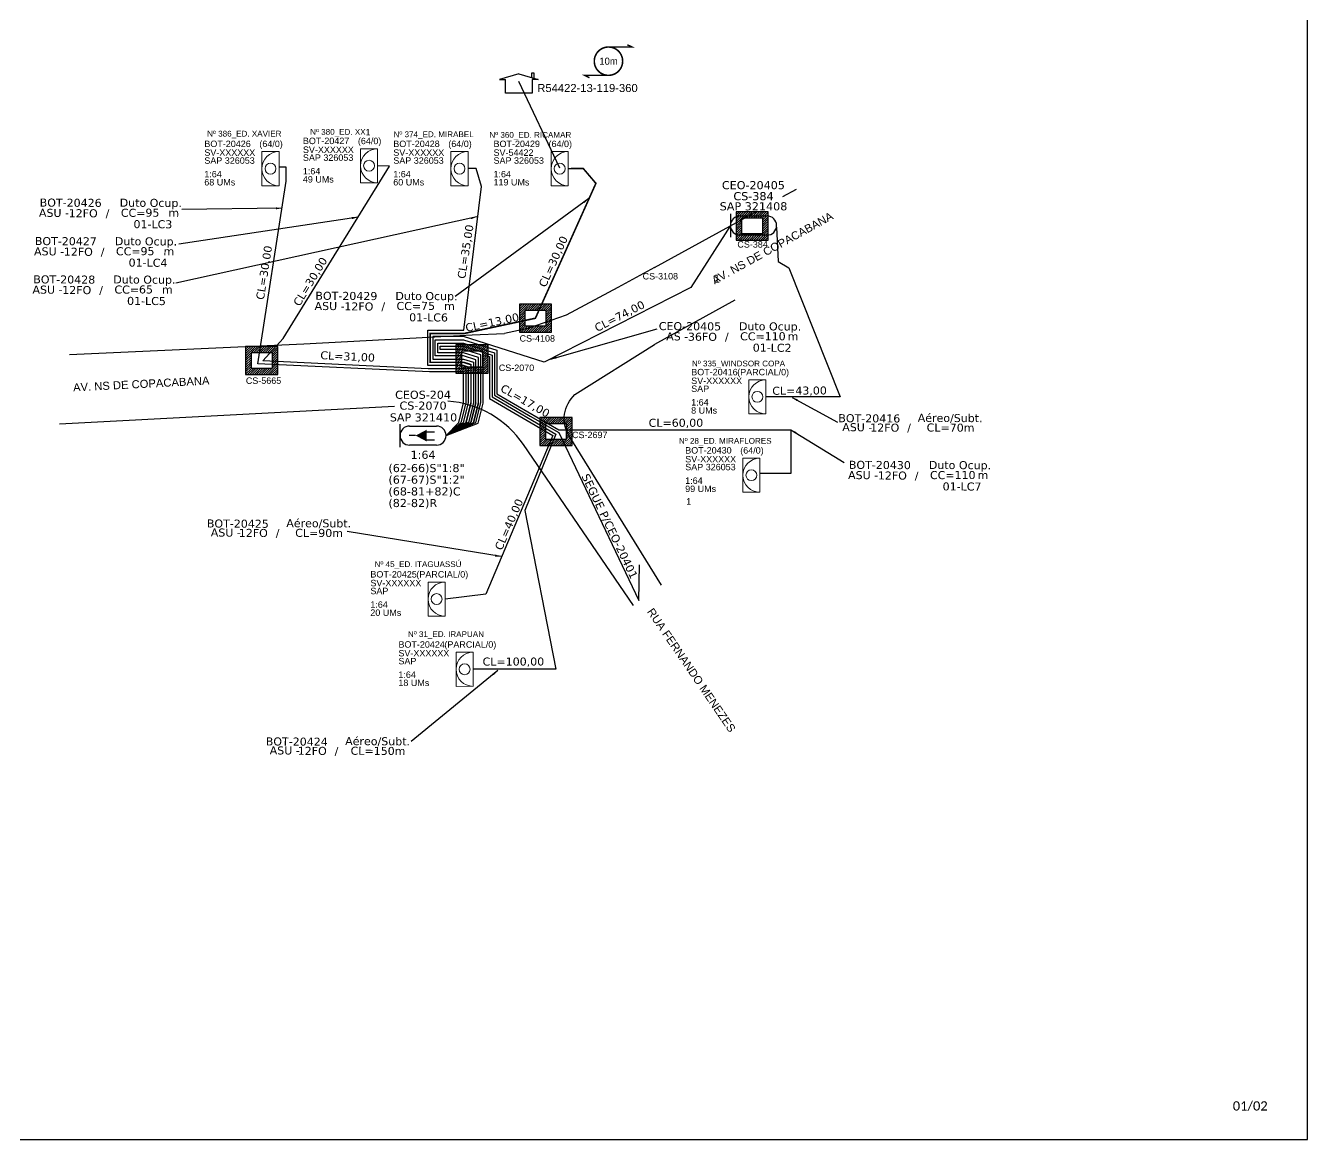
# Model space of a CAD drawing. Header units: metres. Extents: x -1286 to 468, y -500 to 94.
# Drawn here: x -860.1 to -445.1, y -499.8 to -139 of the extents above; entities that cross this region are included whole.
import ezdxf
from ezdxf.enums import TextEntityAlignment as Align

# ---------------------------------------------------------------- set-up
doc = ezdxf.new("R2010")
doc.units = ezdxf.units.M
for name, color, linetype in [('10.1-Caixas Subterrâneas', 5, 'Continuous'), ('20.4-CEOS', 1, 'Continuous'), ('20.5-CEO', 1, 'Continuous'), ('CAP a instalar', 1, 'Continuous'), ('celulas gpon', 7, 'Continuous'), ('Folga', 1, 'Continuous'), ('label_cabos', 7, 'Continuous'), ('Legenda', 1, 'Continuous'), ('QUADRA', 7, 'Continuous'), ('Segmento de Logradouro Texto', 238, 'Continuous'), ('surveys', 7, 'Continuous'), ('surveys legendas', 7, 'Continuous')]:
    doc.layers.add(name, color=color, linetype=linetype)
doc.layers.add("20.0-LEGENDA DOS CDO'S", color=1, linetype='Continuous', lineweight=0)
doc.layers.add('20.1-CDO_INTERIOR', color=1, linetype='Continuous', lineweight=0)
doc.layers.add('DROP DE CLIENTE', color=140, linetype='Continuous', plot=False)
doc.layers.add('EXTRA', color=50, linetype='Continuous', plot=False)
doc.styles.add('ARIAL', font='arial.ttf')
doc.styles.add('DIGICADE', font='arial.ttf')
doc.styles.add('siredit', font='verdana.ttf')
doc.styles.add('WMF-Calibri0', font='calibri.ttf')
doc.linetypes.add('FENCELINE1', pattern='A,0.25,-0.1,[133,ltypeshp.shx,S=0.1,R=0,X=-0.1,Y=0],-0.1,1', length=1.45)
doc.dimstyles.new('CC', dxfattribs={"dimtxt": 0.8, "dimasz": 2, "dimexe": 0.18, "dimexo": 0.0625, "dimgap": 0.09, "dimtad": 0, "dimdec": 0, "dimrnd": 1, "dimzin": 0, "dimdsep": 46, "dimtxsty": 'siredit', "dimblk": 'NONE', "dimcen": 0, "dimse1": 1, "dimse2": 1, "dimsd1": 1, "dimsd2": 1, "dimclrt": 7, "dimadec": 0, "dimazin": 0, "dimtfac": 1, "dimtdec": 0, "dimtofl": 0, "dimtmove": 0, "dimatfit": 3, "dimfxl": 1, "dimtolj": 1, "dimtzin": 0, "dimarcsym": 0})

# ---------------------------------------------------------------- blocks, each defined once
blk = doc.blocks.new('SURVEY_SURVEY')
for p, q in [((0, 0.00001268), (-0.00001257, 0.000009)), ((-0.00001257, 0.000009), (-0.00000863, 0.000009)), ((-0.00000862, 0), (-0.00000862, 0.00000897)), ((0, 0.00001268), (0.00001257, 0.000009)), ((0.00000843, 0.00001322), (0.00000976, 0.00001322)), ((0.00000843, 0.00001027), (0.00000843, 0.00001322)), ((0.00000862, 0.00000901), (0.00000862, 0)), ((0.00001257, 0.000009), (0.00000862, 0.000009)), ((0.00000976, 0.00001322), (0.00000975, 0.00000989)), ((0.00000862, 0), (-0.00000862, 0))]:
    blk.add_line(p, q)
blk = doc.blocks.new('A$C07E14978')
at = {"layer": 'Folga', "color": 0, "const_width": 0.146}
blk.add_lwpolyline([(2.23, 2.92, 1.000012), (2.23, 0.28, 0.999978)], format="xyb", close=True, dxfattribs=at)
at = {"layer": 'Folga', "color": 0, "const_width": 0.137}
for points in [[(2.23, 2.92), (4.42, 2.92), (3.98, 3.13)], [(2.23, 0.28), (0.03, 0.28), (0.47, 0.06)]]:
    blk.add_lwpolyline(points, dxfattribs=at)
at = {"layer": 'Folga', "color": 0}
blk.add_text('10m', height=0.659, dxfattribs=at).set_placement((1.38, 1.27))
blk = doc.blocks.new('*X71')
at = {"color": 0, "linetype": 'Continuous'}
for p, q in [((-1.25, 0.34099), (-0.49099, 1.1)), ((-1.25, 0.517767), (-0.667767, 1.1)), ((-1.25, 0.694544), (-0.844544, 1.1)), ((-1.25, 0.87132), (-1.02132, 1.1)), ((-1.25, 1.048097), (-1.198097, 1.1)), ((-0.789214, 0.625), (-0.314214, 1.1)), ((-0.612437, 0.625), (-0.137437, 1.1)), ((-0.43566, 0.625), (0.03934, 1.1)), ((-0.258883, 0.625), (0.216117, 1.1)), ((-0.082107, 0.625), (0.392893, 1.1)), ((0.09467, 0.625), (0.56967, 1.1)), ((0.271447, 0.625), (0.746447, 1.1)), ((0.448223, 0.625), (0.923223, 1.1)), ((0.625, 0.625), (1.1, 1.1)), ((0.801777, 0.625), (1.25, 1.073223)), ((-1.25, 0.164214), (-0.8035, 0.610714)), ((-1.25, -0.012563), (-0.8035, 0.433937)), ((-1.25, -0.18934), (-0.8035, 0.25716)), ((-1.25, -0.366117), (-0.8035, 0.080383)), ((0.8035, 0.449947), (1.25, 0.896447)), ((0.8035, 0.27317), (1.25, 0.71967)), ((0.8035, 0.096393), (1.25, 0.542893)), ((0.8035, -0.080383), (1.25, 0.366117)), ((0.8035, -0.25716), (1.25, 0.18934)), ((0.8035, -0.433937), (1.25, 0.012563)), ((-1.25, -0.542893), (-0.8035, -0.096393)), ((-1.25, -0.71967), (-0.8035, -0.27317)), ((-1.25, -0.896447), (-0.8035, -0.449947)), ((-1.25, -1.073223), (-0.801777, -0.625)), ((-1.1, -1.1), (-0.625, -0.625)), ((-0.923223, -1.1), (-0.448223, -0.625)), ((-0.746447, -1.1), (-0.271447, -0.625)), ((-0.56967, -1.1), (-0.09467, -0.625)), ((-0.392893, -1.1), (0.082107, -0.625)), ((-0.216117, -1.1), (0.258883, -0.625)), ((-0.03934, -1.1), (0.43566, -0.625)), ((0.137437, -1.1), (0.612437, -0.625)), ((0.314214, -1.1), (0.789214, -0.625)), ((0.49099, -1.1), (1.25, -0.34099)), ((0.667767, -1.1), (1.25, -0.517767)), ((0.8035, -0.610714), (1.25, -0.164214)), ((0.844544, -1.1), (1.25, -0.694544)), ((1.02132, -1.1), (1.25, -0.87132)), ((1.198097, -1.1), (1.25, -1.048097))]:
    blk.add_line(p, q, dxfattribs=at)
blk = doc.blocks.new('MANHOLE_MQ')
at = {"color": 0, "linetype": 'Continuous'}
for p, q in [((0.00000623, 0.00000569), (-0.00000627, 0.00000569)), ((-0.00000627, 0.00000569), (-0.00000627, -0.00000531)), ((0.00000623, -0.00000531), (0.00000623, 0.00000569)), ((-0.00000404, 0.00000331), (0.00000399, 0.00000331)), ((-0.00000404, -0.00000294), (-0.00000404, 0.00000331)), ((0.00000399, 0.00000331), (0.00000399, -0.00000294)), ((0.00000399, -0.00000294), (-0.00000404, -0.00000294)), ((0.00000399, -0.00000294), (0.00000399, -0.00000294)), ((-0.00000627, -0.00000531), (0.00000623, -0.00000531))]:
    blk.add_line(p, q, dxfattribs=at)
at = {"color": 0, "linetype": 'Continuous', "xscale": 5e-06, "yscale": 5e-06, "zscale": 1e-05}
blk.add_blockref('*X71', (-0.00000002, 0.00000019), dxfattribs=at)
blk = doc.blocks.new('Inst CB DT OCUP CFOA-SM-AS-80-TS-36')
at = {"layer": 'label_cabos', "color": 0, "style": 'siredit'}
for tag, flags, p in [('ID_ATIVIDADE', 3, (1.31, 2.67)), ('FATOR', 1, (11.56, 2.55))]:
    blk.add_attdef(tag, text='', height=1, rotation=359.69, dxfattribs=dict(at, flags=flags)).set_placement(p, align=Align.MIDDLE_CENTER)
for tag, p in [('DESTINO_CABO', (3.13, 1.26)), ('TIPO_CABO', (13.11, 1.24)), ('TIPO_CABO', (1.76, 0)), ('CABO', (4.69, -0.05)), ('/', (7.71, -0.05)), ('LANCE', (10.91, 0)), ('UND', (15.96, 0)), ('FID', (13.15, -1.41))]:
    blk.add_attdef(tag, text='', height=1, rotation=359.69, dxfattribs=at).set_placement(p, align=Align.MIDDLE_CENTER)
blk.add_attdef('QTDE', (12.43, -0.47), '', height=1, rotation=359.69, dxfattribs=at)
blk = doc.blocks.new('_None')
blk = doc.blocks.new('LEGENDA DOS CABOS')
at = {"layer": 'EXTRA', "color": 0, "style": 'siredit'}
for tag, p in [('ID', (4.6, 0.97)), ('XX', (9.03, 0.97))]:
    blk.add_attdef(tag, text='', height=0.48, rotation=359.69, dxfattribs=at).set_placement(p, align=Align.MIDDLE_CENTER)
at = {"layer": 'Legenda', "color": 0, "style": 'siredit'}
for tag, p in [('TIPO_CABO', (1.31, 0)), ('CABO', (4.69, -0.05)), ('/', (6.81, -0.05)), ('METROS', (10.03, -0.05))]:
    blk.add_attdef(tag, text='', height=0.8, rotation=359.69, dxfattribs=at).set_placement(p, align=Align.MIDDLE_CENTER)
blk = doc.blocks.new('Inst CB DT OCUP CFOA-SM-ASU-120-S-12')
at = {"layer": 'label_cabos', "color": 0, "style": 'siredit'}
for tag, flags, p in [('ID_ATIVIDADE', 3, (1.31, 2.67)), ('FATOR', 1, (11.56, 2.55))]:
    blk.add_attdef(tag, text='', height=1, rotation=359.69, dxfattribs=dict(at, flags=flags)).set_placement(p, align=Align.MIDDLE_CENTER)
for tag, p in [('DESTINO_CABO', (3.13, 1.26)), ('TIPO_CABO', (13.11, 1.24)), ('TIPO_CABO', (1.26, 0)), ('CABO', (4.69, -0.05)), ('/', (7.71, -0.05)), ('LANCE', (10.91, 0)), ('UND', (15.96, 0)), ('FID', (13.15, -1.41))]:
    blk.add_attdef(tag, text='', height=1, rotation=359.69, dxfattribs=at).set_placement(p, align=Align.MIDDLE_CENTER)
blk.add_attdef('QTDE', (12.43, -0.47), '', height=1, rotation=359.69, dxfattribs=at)
blk = doc.blocks.new('*U83')
at = {"layer": '20.4-CEOS', "color": 7, "style": 'siredit'}
blk.add_attdef('FIBRAS_SPLITTER', (0, 0), '', height=1.01, dxfattribs=at)
for tag, p, flags in [('ID_ATIVIDADE', (0, -1.48), 3), ('QTDE', (0, -4.11), 1), ('FATOR', (0, -2.79), 1), ('FID', (0, -5.42), 1)]:
    blk.add_attdef(tag, p, '', height=1.01, dxfattribs=dict(at, flags=flags))

msp = doc.modelspace()

# ---------------------------------------------------------------- linework, layer by layer
msp.add_lwpolyline([(-1286.07, -499.81), (-445.07, -499.81), (-445.07, 94.19), (-1286.07, 94.19)], close=True)
for points in [[(-714.26, -261.18), (-715.87, -267.65)], [(-713.47, -261.18), (-715.07, -267.65)]]:
    msp.add_lwpolyline(points)
at = {"layer": '20.1-CDO_INTERIOR', "color": 7, "lineweight": 18}
for points in [[(-783.53, -190.91), (-783.53, -179.86), (-778.01, -179.86), (-778, -190.91)], [(-751.62, -189.97), (-751.62, -178.92), (-746.1, -178.91), (-746.09, -189.96)], [(-722.35, -190.91), (-722.35, -179.86), (-716.83, -179.86), (-716.82, -190.91)], [(-625.89, -264.82), (-625.89, -253.77), (-620.37, -253.77), (-620.36, -264.82)], [(-627.83, -290.2), (-627.83, -279.15), (-622.31, -279.14), (-622.3, -290.19)], [(-720.69, -353.06), (-720.69, -342.01), (-715.17, -342), (-715.16, -353.05)]]:
    msp.add_lwpolyline(points, close=True, dxfattribs=at)
at = {"layer": '20.1-CDO_INTERIOR', "color": 1, "lineweight": 18}
msp.add_lwpolyline([(-689.9, -190.91), (-689.9, -179.86), (-684.38, -179.86), (-684.37, -190.91)], close=True, dxfattribs=at)
at = {"layer": '20.1-CDO_INTERIOR', "color": 0, "lineweight": 18}
msp.add_lwpolyline([(-729.76, -330.34), (-729.77, -319.29), (-724.24, -319.28), (-724.24, -330.33)], close=True, dxfattribs=at)
at = {"layer": '20.1-CDO_INTERIOR', "color": 7, "lineweight": 18}
for centre in [(-780.77, -185.38), (-748.86, -184.44), (-719.59, -185.38), (-623.13, -259.29), (-625.07, -284.67), (-717.93, -347.53)]:
    msp.add_circle(centre, 1.77, dxfattribs=at)
at = {"layer": '20.1-CDO_INTERIOR', "color": 1, "lineweight": 18}
msp.add_circle((-687.14, -185.38), 1.77, dxfattribs=at)
at = {"layer": '20.1-CDO_INTERIOR', "color": 0, "lineweight": 18}
msp.add_circle((-727, -324.81), 1.77, dxfattribs=at)
at = {"layer": '20.1-CDO_INTERIOR', "color": 7, "lineweight": 18}
for centre in [(-778.01, -185.38), (-746.09, -184.44), (-716.82, -185.38), (-620.37, -259.29), (-622.31, -284.67), (-715.17, -347.53)]:
    msp.add_arc(centre, 5.53, 90.0276, 270.0276, dxfattribs=at)
at = {"layer": '20.1-CDO_INTERIOR', "color": 1, "lineweight": 18}
msp.add_arc((-684.38, -185.38), 5.53, 90.0276, 270.0276, dxfattribs=at)
at = {"layer": '20.1-CDO_INTERIOR', "color": 0, "lineweight": 18}
msp.add_arc((-724.24, -324.81), 5.53, 90.0276, 270.0276, dxfattribs=at)
at = {"layer": '20.4-CEOS', "color": 5}
for p, q in [((-735.73, -268.74), (-727.03, -268.74)), ((-727.03, -274.94), (-735.73, -274.94))]:
    msp.add_line(p, q, dxfattribs=at)
for points in [[(-738.82, -275.58), (-738.82, -268.1)], [(-733.78, -271.84), (-735.87, -271.84)], [(-730.35, -270.61), (-727.71, -270.61)], [(-730.35, -273.19), (-727.71, -273.19)]]:
    msp.add_lwpolyline(points, dxfattribs=at)
msp.add_lwpolyline([(-733.78, -271.84, 0, 3.83, 0), (-730.19, -271.84, 3.83, 3.83, 0)], format="xyseb", dxfattribs=at)
for centre, start, end in [((-735.73, -271.84), 90, 270), ((-727.03, -271.84), 270, 90)]:
    msp.add_arc(centre, 3.1, start, end, dxfattribs=at)
at = {"layer": '20.5-CEO', "color": 7}
for p, q in [((-628.75, -200.7), (-620.03, -200.7)), ((-620.03, -206.92), (-628.75, -206.92))]:
    msp.add_line(p, q, dxfattribs=at)
msp.add_lwpolyline([(-631.86, -200.06), (-631.86, -207.56)], dxfattribs=at)
for centre, start, end in [((-628.75, -203.81), 90, 270), ((-620.03, -203.81), 270, 90)]:
    msp.add_arc(centre, 3.11, start, end, dxfattribs=at)
at = {"layer": 'CAP a instalar', "color": 7, "linetype": 'Continuous'}
for points in [[(-723.93, -271.83), (-719.85, -267.65), (-718.25, -261.18), (-718.25, -257.08), (-718.25, -251.23), (-718.25, -251.23), (-729.28, -251.23), (-784.83, -248.58), (-775.72, -189.45), (-775.72, -184.87), (-778.01, -184.88)], [(-723.93, -271.83), (-719.05, -267.64), (-717.44, -261.18), (-717.45, -252.73), (-717.45, -250.19), (-718.25, -250.19), (-729.68, -250.19), (-783.28, -247.61), (-776.64, -240.4), (-742.21, -184.56), (-746.09, -184.44)], [(-718.26, -267.64), (-716.66, -261.18), (-716.66, -258.02), (-716.66, -252.81), (-716.66, -249.68), (-718.25, -249.15), (-729.84, -249.15), (-729.84, -237.71), (-718.13, -237.71), (-712.47, -191.14), (-714.23, -185.37), (-716.82, -185.38)], [(-631.86, -203.75), (-644.72, -223.84), (-692.21, -248.06), (-718.25, -239.79), (-728.24, -239.79), (-728.24, -247.07), (-718.25, -247.07), (-715.09, -248.07), (-715.07, -261.18), (-716.68, -267.65), (-723.93, -271.83)], [(-616.98, -204.38), (-616.37, -215.46), (-612.91, -217.51), (-596.35, -259.25), (-614.84, -259.32), (-620.38, -259.29)], [(-723.93, -271.83), (-715.87, -267.65), (-714.26, -261.18), (-714.26, -247.29), (-718.25, -246.03), (-727.45, -246.03), (-727.45, -240.83), (-718.25, -240.83), (-707.47, -244.22), (-707.47, -258.27), (-687.47, -269.95), (-683.15, -269.95), (-612.29, -269.95), (-612.29, -284.13), (-613.97, -284.13), (-620.62, -284.13), (-622.31, -284.13)], [(-723.93, -271.83), (-715.07, -267.65), (-713.47, -261.18), (-713.47, -246.51), (-718.25, -244.99), (-726.65, -244.99), (-726.65, -241.87), (-718.25, -241.87), (-708.26, -245.05), (-708.26, -258.73), (-696.65, -265.55), (-687.47, -270.88), (-661.55, -325.3), (-661.26, -313.7)], [(-723.93, -271.83), (-714.28, -267.65), (-712.67, -261.18), (-712.67, -245.72), (-718.25, -243.95), (-725.85, -243.95), (-725.85, -242.91), (-718.25, -242.91), (-709.06, -245.8), (-709.06, -259.28), (-688.34, -271.38), (-698.45, -296.12), (-688.34, -347.53), (-715.17, -347.53)], [(-723.93, -271.85), (-713.53, -267.83), (-711.92, -261.37), (-711.92, -245.91), (-709.86, -246.21), (-709.86, -259.87), (-689.38, -271.77), (-711.05, -323.21), (-724.24, -324.81)]]:
    msp.add_lwpolyline(points, dxfattribs=at)
at = {"layer": 'CAP a instalar', "linetype": 'FENCELINE1', "ltscale": 7, "const_width": 0.52}
msp.add_lwpolyline([(-723.93, -271.83), (-717.47, -267.65), (-715.86, -261.18), (-715.86, -248.87), (-718.25, -248.11), (-729.04, -248.11), (-729.04, -238.75), (-718.02, -238.75), (-695.01, -233.83), (-675.42, -190.14), (-679.51, -185.33), (-684.38, -185.38)], dxfattribs=at)
at = {"layer": 'CAP a instalar', "ltscale": 5, "const_width": 0.52}
msp.add_lwpolyline([(-718.26, -267.64), (-723.93, -271.83)], dxfattribs=at)
at = {"layer": 'DROP DE CLIENTE'}
msp.add_lwpolyline([(-687.13, -185.22), (-700.32, -157.15)], dxfattribs=at)
at = {"layer": 'QUADRA', "ltscale": 5e-05, "elevation": -0.31}
for points in [[(-614.85, -194.44), (-610.44, -192)], [(-656.42, -217.44), (-623.26, -199.1)], [(-656.42, -217.44), (-668.35, -223.86)], [(-668.35, -223.86), (-685.05, -232.86), (-697.44, -237.14), (-705.06, -238.76)], [(-630.45, -228.02), (-656.42, -242.35)], [(-845.82, -245.57), (-769.94, -242.11), (-715.48, -239.2), (-705.06, -238.76)], [(-740.58, -262.42), (-849.05, -268.17)]]:
    msp.add_lwpolyline(points, dxfattribs=at)
for points in [[(-654.2, -320.34), (-684.1, -271.92, -0.361157), (-682.19, -258.58), (-656.42, -242.35)], [(-663.24, -326.9), (-698.87, -274.78, 0.228166), (-723.33, -260.68)]]:
    msp.add_lwpolyline(points, format="xyb", dxfattribs=at)

# ---------------------------------------------------------------- block references
at = {"layer": '10.1-Caixas Subterrâneas', "color": 30, "xscale": 831447.6412090113, "yscale": 831447.6412090113, "zscale": 831447.6412090113}
for p, rotation in [((-624.85, -203.78), 180.0000000000628), ((-695.01, -233.65, -0.31), 180.0000000000628), ((-783.64, -247.35), 180.000000000063), ((-715.54, -246.88), 180.0000000000631), ((-688.36, -270.35), 180.000000000063)]:
    msp.add_blockref('MANHOLE_MQ', p, dxfattribs=dict(at, rotation=rotation))
at = {"layer": '20.4-CEOS', "color": 0, "lineweight": 0, "xscale": 2.6, "yscale": 2.6, "zscale": 2.6}
msp.add_blockref('*U83', (-742.59, -287.42), dxfattribs=at).add_auto_attribs({'FIBRAS_SPLITTER': '(67-67)S"1:2"'})
at = {"layer": 'Folga', "xscale": 3.47872773296284, "yscale": 3.47872773296284, "zscale": 3.47872773296284}
msp.add_blockref('A$C07E14978', (-679.11, -156.13), dxfattribs=at)
at = {"layer": 'label_cabos', "color": 0, "lineweight": 0}
ref = msp.add_blockref('Inst CB DT OCUP CFOA-SM-ASU-120-S-12', (-853.61, -199.69), dxfattribs=dict(at, xscale=2.6, yscale=2.6, zscale=2.6))
ref.add_attrib('DESTINO_CABO', 'BOT-20426', dxfattribs={"color": 0, "height": 2.6, "rotation": 359.69, "style": 'siredit'}).set_placement((-845.47, -196.41), align=Align.MIDDLE_CENTER)
ref.add_attrib('CABO', '12FO', dxfattribs={"color": 0, "height": 2.6, "rotation": 359.69, "style": 'siredit'}).set_placement((-841.42, -199.82), align=Align.MIDDLE_CENTER)
ref.add_attrib('TIPO_CABO', 'Duto Ocup.', dxfattribs={"color": 0, "height": 2.6, "rotation": 359.69, "style": 'siredit'}).set_placement((-819.53, -196.45), align=Align.MIDDLE_CENTER)
ref.add_attrib('/', '/', dxfattribs={"color": 0, "height": 2.6, "rotation": 359.69, "style": 'siredit'}).set_placement((-833.55, -199.82), align=Align.MIDDLE_CENTER)
ref.add_attrib('TIPO_CABO', 'ASU - ', dxfattribs={"color": 0, "height": 2.6, "rotation": 359.69, "style": 'siredit'}).set_placement((-850.32, -199.7), align=Align.MIDDLE_CENTER)
ref.add_attrib('FID', ' 01-LC3', dxfattribs={"color": 0, "height": 2.6, "rotation": 359.69, "style": 'siredit'}).set_placement((-819.42, -203.37), align=Align.MIDDLE_CENTER)
ref.add_attrib('LANCE', 'CC=', dxfattribs={"color": 0, "height": 2.6, "rotation": 359.69, "style": 'siredit'}).set_placement((-825.24, -199.68), align=Align.MIDDLE_CENTER)
ref.add_attrib('QTDE', '95', (-821.29, -200.92), dxfattribs={"color": 0, "height": 2.6, "rotation": 359.69, "style": 'siredit'})
ref.add_attrib('UND', 'm', dxfattribs={"color": 0, "height": 2.6, "rotation": 359.69, "style": 'siredit'}).set_placement((-812.1, -199.68), align=Align.MIDDLE_CENTER)
ref = msp.add_blockref('Inst CB DT OCUP CFOA-SM-ASU-120-S-12', (-855.18, -212.16), dxfattribs=dict(at, xscale=2.6, yscale=2.6, zscale=2.6))
ref.add_attrib('DESTINO_CABO', 'BOT-20427', dxfattribs={"color": 0, "height": 2.6, "rotation": 359.69, "style": 'siredit'}).set_placement((-847.04, -208.87), align=Align.MIDDLE_CENTER)
ref.add_attrib('CABO', '12FO', dxfattribs={"color": 0, "height": 2.6, "rotation": 359.69, "style": 'siredit'}).set_placement((-843, -212.29), align=Align.MIDDLE_CENTER)
ref.add_attrib('TIPO_CABO', 'Duto Ocup.', dxfattribs={"color": 0, "height": 2.6, "rotation": 359.69, "style": 'siredit'}).set_placement((-821.1, -208.92), align=Align.MIDDLE_CENTER)
ref.add_attrib('/', '/', dxfattribs={"color": 0, "height": 2.6, "rotation": 359.69, "style": 'siredit'}).set_placement((-835.13, -212.29), align=Align.MIDDLE_CENTER)
ref.add_attrib('TIPO_CABO', 'ASU - ', dxfattribs={"color": 0, "height": 2.6, "rotation": 359.69, "style": 'siredit'}).set_placement((-851.9, -212.17), align=Align.MIDDLE_CENTER)
ref.add_attrib('FID', ' 01-LC4', dxfattribs={"color": 0, "height": 2.6, "rotation": 359.69, "style": 'siredit'}).set_placement((-821, -215.83), align=Align.MIDDLE_CENTER)
ref.add_attrib('LANCE', 'CC=', dxfattribs={"color": 0, "height": 2.6, "rotation": 359.69, "style": 'siredit'}).set_placement((-826.82, -212.15), align=Align.MIDDLE_CENTER)
ref.add_attrib('QTDE', '95', (-822.87, -213.39), dxfattribs={"color": 0, "height": 2.6, "rotation": 359.69, "style": 'siredit'})
ref.add_attrib('UND', 'm', dxfattribs={"color": 0, "height": 2.6, "rotation": 359.69, "style": 'siredit'}).set_placement((-813.68, -212.15), align=Align.MIDDLE_CENTER)
ref = msp.add_blockref('Inst CB DT OCUP CFOA-SM-ASU-120-S-12', (-855.69, -224.56), dxfattribs=dict(at, xscale=2.6, yscale=2.6, zscale=2.6))
ref.add_attrib('DESTINO_CABO', 'BOT-20428', dxfattribs={"color": 0, "height": 2.6, "rotation": 359.69, "style": 'siredit'}).set_placement((-847.55, -221.27), align=Align.MIDDLE_CENTER)
ref.add_attrib('CABO', '12FO', dxfattribs={"color": 0, "height": 2.6, "rotation": 359.69, "style": 'siredit'}).set_placement((-843.5, -224.69), align=Align.MIDDLE_CENTER)
ref.add_attrib('TIPO_CABO', 'Duto Ocup.', dxfattribs={"color": 0, "height": 2.6, "rotation": 359.69, "style": 'siredit'}).set_placement((-821.61, -221.32), align=Align.MIDDLE_CENTER)
ref.add_attrib('/', '/', dxfattribs={"color": 0, "height": 2.6, "rotation": 359.69, "style": 'siredit'}).set_placement((-835.63, -224.69), align=Align.MIDDLE_CENTER)
ref.add_attrib('TIPO_CABO', 'ASU - ', dxfattribs={"color": 0, "height": 2.6, "rotation": 359.69, "style": 'siredit'}).set_placement((-852.41, -224.57), align=Align.MIDDLE_CENTER)
ref.add_attrib('FID', ' 01-LC5', dxfattribs={"color": 0, "height": 2.6, "rotation": 359.69, "style": 'siredit'}).set_placement((-821.5, -228.23), align=Align.MIDDLE_CENTER)
ref.add_attrib('LANCE', 'CC=', dxfattribs={"color": 0, "height": 2.6, "rotation": 359.69, "style": 'siredit'}).set_placement((-827.32, -224.55), align=Align.MIDDLE_CENTER)
ref.add_attrib('QTDE', '65', (-823.37, -225.79), dxfattribs={"color": 0, "height": 2.6, "rotation": 359.69, "style": 'siredit'})
ref.add_attrib('UND', 'm', dxfattribs={"color": 0, "height": 2.6, "rotation": 359.69, "style": 'siredit'}).set_placement((-814.18, -224.55), align=Align.MIDDLE_CENTER)
ref = msp.add_blockref('Inst CB DT OCUP CFOA-SM-ASU-120-S-12', (-764.35, -229.87), dxfattribs=dict(at, xscale=2.6, yscale=2.6, zscale=2.6))
ref.add_attrib('DESTINO_CABO', 'BOT-20429', dxfattribs={"color": 0, "height": 2.6, "rotation": 359.69, "style": 'siredit'}).set_placement((-756.21, -226.59), align=Align.MIDDLE_CENTER)
ref.add_attrib('CABO', '12FO', dxfattribs={"color": 0, "height": 2.6, "rotation": 359.69, "style": 'siredit'}).set_placement((-752.17, -230.01), align=Align.MIDDLE_CENTER)
ref.add_attrib('TIPO_CABO', 'Duto Ocup.', dxfattribs={"color": 0, "height": 2.6, "rotation": 359.69, "style": 'siredit'}).set_placement((-730.27, -226.64), align=Align.MIDDLE_CENTER)
ref.add_attrib('/', '/', dxfattribs={"color": 0, "height": 2.6, "rotation": 359.69, "style": 'siredit'}).set_placement((-744.29, -230.01), align=Align.MIDDLE_CENTER)
ref.add_attrib('TIPO_CABO', 'ASU - ', dxfattribs={"color": 0, "height": 2.6, "rotation": 359.69, "style": 'siredit'}).set_placement((-761.07, -229.88), align=Align.MIDDLE_CENTER)
ref.add_attrib('FID', ' 01-LC6', dxfattribs={"color": 0, "height": 2.6, "rotation": 359.69, "style": 'siredit'}).set_placement((-730.17, -233.55), align=Align.MIDDLE_CENTER)
ref.add_attrib('LANCE', 'CC=', dxfattribs={"color": 0, "height": 2.6, "rotation": 359.69, "style": 'siredit'}).set_placement((-735.99, -229.87), align=Align.MIDDLE_CENTER)
ref.add_attrib('QTDE', '75', (-732.04, -231.11), dxfattribs={"color": 0, "height": 2.6, "rotation": 359.69, "style": 'siredit'})
ref.add_attrib('UND', 'm', dxfattribs={"color": 0, "height": 2.6, "rotation": 359.69, "style": 'siredit'}).set_placement((-722.84, -229.87), align=Align.MIDDLE_CENTER)
ref = msp.add_blockref('Inst CB DT OCUP CFOA-SM-AS-80-TS-36', (-653.11, -239.7), dxfattribs=dict(at, xscale=2.6, yscale=2.6, zscale=2.6))
ref.add_attrib('DESTINO_CABO', 'CEO-20405', dxfattribs={"color": 0, "height": 2.6, "rotation": 359.69, "style": 'siredit'}).set_placement((-644.96, -236.42), align=Align.MIDDLE_CENTER)
ref.add_attrib('CABO', '36FO', dxfattribs={"color": 0, "height": 2.6, "rotation": 359.69, "style": 'siredit'}).set_placement((-640.92, -239.83), align=Align.MIDDLE_CENTER)
ref.add_attrib('TIPO_CABO', 'Duto Ocup.', dxfattribs={"color": 0, "height": 2.6, "rotation": 359.69, "style": 'siredit'}).set_placement((-619.02, -236.46), align=Align.MIDDLE_CENTER)
ref.add_attrib('/', '/', dxfattribs={"color": 0, "height": 2.6, "rotation": 359.69, "style": 'siredit'}).set_placement((-633.05, -239.83), align=Align.MIDDLE_CENTER)
ref.add_attrib('TIPO_CABO', 'AS - ', dxfattribs={"color": 0, "height": 2.6, "rotation": 359.69, "style": 'siredit'}).set_placement((-648.52, -239.71), align=Align.MIDDLE_CENTER)
ref.add_attrib('FID', ' 01-LC2', dxfattribs={"color": 0, "height": 2.6, "rotation": 359.69, "style": 'siredit'}).set_placement((-618.92, -243.38), align=Align.MIDDLE_CENTER)
ref.add_attrib('LANCE', 'CC=', dxfattribs={"color": 0, "height": 2.6, "rotation": 359.69, "style": 'siredit'}).set_placement((-624.74, -239.69), align=Align.MIDDLE_CENTER)
ref.add_attrib('QTDE', '110', (-620.79, -240.93), dxfattribs={"color": 0, "height": 2.6, "rotation": 359.69, "style": 'siredit'})
ref.add_attrib('UND', 'm', dxfattribs={"color": 0, "height": 2.6, "rotation": 359.69, "style": 'siredit'}).set_placement((-611.6, -239.69), align=Align.MIDDLE_CENTER)
ref = msp.add_blockref('LEGENDA DOS CABOS', (-597.92, -270.49), dxfattribs=dict(at, xscale=2.6, yscale=2.6, zscale=2.6))
ref.add_attrib('ID', 'BOT-20416', dxfattribs={"color": 0, "height": 2.6, "rotation": 359.69, "style": 'siredit'}).set_placement((-586.9, -266.25), align=Align.MIDDLE_CENTER)
ref.add_attrib('CABO', '12FO', dxfattribs={"color": 0, "height": 2.6, "rotation": 359.69, "style": 'siredit'}).set_placement((-581.89, -269.25), align=Align.MIDDLE_CENTER)
ref.add_attrib('METROS', 'CL=70m', dxfattribs={"color": 0, "height": 2.6, "rotation": 359.69, "style": 'siredit'}).set_placement((-560.59, -269.25), align=Align.MIDDLE_CENTER)
ref.add_attrib('XX', 'Aéreo/Subt.', dxfattribs={"color": 0, "height": 2.6, "rotation": 359.69, "style": 'siredit'}).set_placement((-560.72, -266.14), align=Align.MIDDLE_CENTER)
ref.add_attrib('/', '/', dxfattribs={"color": 0, "height": 2.6, "rotation": 359.69, "style": 'siredit'}).set_placement((-574.02, -269.25), align=Align.MIDDLE_CENTER)
ref.add_attrib('TIPO_CABO', 'ASU -', dxfattribs={"color": 0, "height": 2.6, "rotation": 359.69, "style": 'siredit'}).set_placement((-590.79, -269.13), align=Align.MIDDLE_CENTER)
ref = msp.add_blockref('Inst CB DT OCUP CFOA-SM-ASU-120-S-12', (-591.62, -284.64), dxfattribs=dict(at, xscale=2.6, yscale=2.6, zscale=2.6))
ref.add_attrib('DESTINO_CABO', 'BOT-20430', dxfattribs={"color": 0, "height": 2.6, "rotation": 359.69, "style": 'siredit'}).set_placement((-583.48, -281.36), align=Align.MIDDLE_CENTER)
ref.add_attrib('CABO', '12FO', dxfattribs={"color": 0, "height": 2.6, "rotation": 359.69, "style": 'siredit'}).set_placement((-579.44, -284.78), align=Align.MIDDLE_CENTER)
ref.add_attrib('TIPO_CABO', 'Duto Ocup.', dxfattribs={"color": 0, "height": 2.6, "rotation": 359.69, "style": 'siredit'}).set_placement((-557.54, -281.4), align=Align.MIDDLE_CENTER)
ref.add_attrib('/', '/', dxfattribs={"color": 0, "height": 2.6, "rotation": 359.69, "style": 'siredit'}).set_placement((-571.57, -284.78), align=Align.MIDDLE_CENTER)
ref.add_attrib('TIPO_CABO', 'ASU - ', dxfattribs={"color": 0, "height": 2.6, "rotation": 359.69, "style": 'siredit'}).set_placement((-588.34, -284.65), align=Align.MIDDLE_CENTER)
ref.add_attrib('FID', ' 01-LC7', dxfattribs={"color": 0, "height": 2.6, "rotation": 359.69, "style": 'siredit'}).set_placement((-557.44, -288.32), align=Align.MIDDLE_CENTER)
ref.add_attrib('LANCE', 'CC=', dxfattribs={"color": 0, "height": 2.6, "rotation": 359.69, "style": 'siredit'}).set_placement((-563.26, -284.64), align=Align.MIDDLE_CENTER)
ref.add_attrib('QTDE', '110', (-559.31, -285.88), dxfattribs={"color": 0, "height": 2.6, "rotation": 359.69, "style": 'siredit'})
ref.add_attrib('UND', 'm', dxfattribs={"color": 0, "height": 2.6, "rotation": 359.69, "style": 'siredit'}).set_placement((-550.12, -284.64), align=Align.MIDDLE_CENTER)
ref = msp.add_blockref('LEGENDA DOS CABOS', (-802.37, -304.6), dxfattribs=dict(at, xscale=2.6, yscale=2.6, zscale=2.6))
ref.add_attrib('ID', 'BOT-20425', dxfattribs={"color": 0, "height": 2.6, "rotation": 359.69, "style": 'siredit'}).set_placement((-791.35, -300.36), align=Align.MIDDLE_CENTER)
ref.add_attrib('CABO', '12FO', dxfattribs={"color": 0, "height": 2.6, "rotation": 359.69, "style": 'siredit'}).set_placement((-786.35, -303.37), align=Align.MIDDLE_CENTER)
ref.add_attrib('METROS', 'CL=90m', dxfattribs={"color": 0, "height": 2.6, "rotation": 359.69, "style": 'siredit'}).set_placement((-765.04, -303.37), align=Align.MIDDLE_CENTER)
ref.add_attrib('XX', 'Aéreo/Subt.', dxfattribs={"color": 0, "height": 2.6, "rotation": 359.69, "style": 'siredit'}).set_placement((-765.17, -300.25), align=Align.MIDDLE_CENTER)
ref.add_attrib('/', '/', dxfattribs={"color": 0, "height": 2.6, "rotation": 359.69, "style": 'siredit'}).set_placement((-778.47, -303.37), align=Align.MIDDLE_CENTER)
ref.add_attrib('TIPO_CABO', 'ASU -', dxfattribs={"color": 0, "height": 2.6, "rotation": 359.69, "style": 'siredit'}).set_placement((-795.25, -303.25), align=Align.MIDDLE_CENTER)
ref = msp.add_blockref('LEGENDA DOS CABOS', (-783.29, -375.19), dxfattribs=dict(at, xscale=2.6, yscale=2.6, zscale=2.6))
ref.add_attrib('ID', 'BOT-20424', dxfattribs={"color": 0, "height": 2.6, "rotation": 359.69, "style": 'siredit'}).set_placement((-772.27, -370.95), align=Align.MIDDLE_CENTER)
ref.add_attrib('CABO', '12FO', dxfattribs={"color": 0, "height": 2.6, "rotation": 359.69, "style": 'siredit'}).set_placement((-767.27, -373.96), align=Align.MIDDLE_CENTER)
ref.add_attrib('METROS', 'CL=150m', dxfattribs={"color": 0, "height": 2.6, "rotation": 359.69, "style": 'siredit'}).set_placement((-745.96, -373.96), align=Align.MIDDLE_CENTER)
ref.add_attrib('XX', 'Aéreo/Subt.', dxfattribs={"color": 0, "height": 2.6, "rotation": 359.69, "style": 'siredit'}).set_placement((-746.1, -370.84), align=Align.MIDDLE_CENTER)
ref.add_attrib('/', '/', dxfattribs={"color": 0, "height": 2.6, "rotation": 359.69, "style": 'siredit'}).set_placement((-759.4, -373.96), align=Align.MIDDLE_CENTER)
ref.add_attrib('TIPO_CABO', 'ASU -', dxfattribs={"color": 0, "height": 2.6, "rotation": 359.69, "style": 'siredit'}).set_placement((-776.17, -373.83), align=Align.MIDDLE_CENTER)
at = {"layer": 'surveys', "color": 255, "xscale": 495724.3597929631, "yscale": 495724.3597929631, "zscale": 495724.3597929631}
msp.add_blockref('SURVEY_SURVEY', (-700.37, -160.94), dxfattribs=at)

# ---------------------------------------------------------------- texts
at = {"color": 7, "style": 'ARIAL'}
for s, p in [('Nº 386_ED. XAVIER', (-801.29, -174.98)), ('Nº 380_ED. XX', (-767.94, -174.41)), ('Nº 374_ED. MIRABEL', (-740.94, -175.18)), ('Nº 335_WINDSOR COPA', (-644.32, -249.43)), ('Nº 28_ED. MIRAFLORES', (-648.55, -274.49))]:
    msp.add_text(s, height=1.872, rotation=0.0085, dxfattribs=at).set_placement(p)
at = {"color": 10, "style": 'ARIAL'}
msp.add_text('Nº 360_ED. RICAMAR', height=1.872, rotation=0.0085, dxfattribs=at).set_placement((-709.91, -175.38))
at = {"color": 0, "style": 'ARIAL'}
for s, p in [('Nº 45_ED. ITAGUASSÚ', (-747.07, -314.43)), ('Nº 31_ED. IRAPUAN', (-736.29, -337.08))]:
    msp.add_text(s, height=1.872, rotation=0.0085, dxfattribs=at).set_placement(p)
at = {"style": 'WMF-Calibri0'}
msp.add_text('01/02', height=3, dxfattribs=at).set_placement((-469.21, -490.46))
at = {"layer": '10.1-Caixas Subterrâneas', "color": 30, "style": 'ARIAL'}
for s, p in [('CS-384', (-629.62, -210.94)), ('CS-3108', (-660.29, -221.27)), ('CS-4108', (-700.13, -241.4, -0.31)), ('CS-2070', (-706.86, -250.91, -0.31)), ('CS-5665', (-788.76, -255.09)), ('CS-2697', (-683.15, -272.66))]:
    msp.add_text(s, height=2.08, dxfattribs=at).set_placement(p)
at = {"layer": "20.0-LEGENDA DOS CDO'S", "color": 7}
for s, rotation, style, p in [('1', 0.118, 'ARIAL', (-750, -174.61)), ('BOT-20426', 0.118, 'ARIAL', (-802.19, -178.39)), ('SV-XXXXXX', 359.9724, 'ARIAL', (-770.27, -180.28)), ('BOT-20427', 0.118, 'ARIAL', (-770.28, -177.44)), ('BOT-20428', 0.118, 'ARIAL', (-741.01, -178.39)), ('SAP 326053', 359.9724, 'ARIAL', (-802.19, -183.79)), ('SV-XXXXXX', 359.9724, 'ARIAL', (-802.19, -181.22)), ('SAP 326053', 359.9724, 'ARIAL', (-770.28, -182.84)), ('SAP 326053', 359.9724, 'ARIAL', (-741.01, -183.79)), ('SV-XXXXXX', 359.9724, 'ARIAL', (-741.01, -181.22)), ('1:64', 359.9724, 'ARIAL', (-802.21, -188.19)), ('1:64', 359.9724, 'ARIAL', (-770.3, -187.24)), ('1:64', 359.9724, 'ARIAL', (-741.03, -188.19)), ('68 UMs', 359.9724, 'ARIAL', (-802.21, -190.82)), ('49 UMs', 359.9724, 'ARIAL', (-770.3, -189.88)), ('60 UMs', 359.9724, 'ARIAL', (-741.03, -190.82)), ('SV-XXXXXX', 359.9724, 'ARIAL', (-644.55, -255.13)), ('BOT-20416', 359.9724, 'ARIAL', (-644.55, -252.3)), ('SAP', 359.9724, 'ARIAL', (-644.56, -257.7)), ('1:64', 359.9724, 'ARIAL', (-644.57, -262.1)), ('8 UMs', 359.9724, 'ARIAL', (-644.58, -264.73)), ('BOT-20430', 0.118, 'ARIAL', (-646.49, -277.67)), ('SAP 326053', 359.9724, 'ARIAL', (-646.49, -283.07)), ('SV-XXXXXX', 359.9724, 'ARIAL', (-646.49, -280.51)), ('1:64', 359.9724, 'ARIAL', (-646.51, -287.47)), ('99 UMs', 359.9724, 'ARIAL', (-646.51, -290.11)), ('1', 0.118, 'DIGICADE', (-646.19, -294.19)), ('SAP', 359.9724, 'ARIAL', (-739.35, -345.93)), ('SV-XXXXXX', 359.9724, 'ARIAL', (-739.35, -343.37)), ('1:64', 359.9724, 'ARIAL', (-739.37, -350.33))]:
    msp.add_text(s, height=2.08, rotation=rotation, dxfattribs=dict(at, style=style)).set_placement(p)
at = {"layer": "20.0-LEGENDA DOS CDO'S", "color": 7, "style": 'ARIAL'}
for s, p in [('(64/0)', (-780.59, -178.39)), ('(64/0)', (-748.68, -177.45)), ('(64/0)', (-719.41, -178.39)), ('        (PARCIAL/0)', (-624.5, -252.31)), ('(64/0)', (-624.89, -277.68))]:
    msp.add_text(s, height=2.08, rotation=359.9724, dxfattribs=at).set_placement(p, align=Align.CENTER)
at = {"layer": "20.0-LEGENDA DOS CDO'S", "color": 10, "style": 'ARIAL'}
for s, rotation, p in [('BOT-20429', 0.118, (-708.56, -178.39)), ('SAP 326053', 359.9724, (-708.56, -183.79)), ('SV-54422', 359.9724, (-708.56, -181.22)), ('1:64', 359.9724, (-708.58, -188.19)), ('119 UMs', 359.9724, (-708.58, -190.82))]:
    msp.add_text(s, height=2.08, rotation=rotation, dxfattribs=at).set_placement(p)
at = {"layer": "20.0-LEGENDA DOS CDO'S", "color": 1, "style": 'ARIAL'}
msp.add_text('(64/0)', height=2.08, rotation=359.9724, dxfattribs=at).set_placement((-686.96, -178.39), align=Align.CENTER)
at = {"layer": "20.0-LEGENDA DOS CDO'S", "color": 0, "style": 'ARIAL'}
for s, p in [('SV-XXXXXX', (-748.42, -320.65)), ('BOT-20425', (-748.43, -317.81)), ('SAP', (-748.43, -323.21)), ('1:64', (-748.45, -327.61)), ('20 UMs', (-748.45, -330.25)), ('BOT-20424', (-739.35, -340.53))]:
    msp.add_text(s, height=2.08, rotation=359.9724, dxfattribs=at).set_placement(p)
for p in [(-728.38, -317.82), (-719.3, -340.54)]:
    msp.add_text('        (PARCIAL/0)', height=2.08, rotation=359.9724, dxfattribs=at).set_placement(p, align=Align.CENTER)
at = {"layer": "20.0-LEGENDA DOS CDO'S", "color": 8, "style": 'ARIAL'}
msp.add_text('18 UMs', height=2.08, rotation=359.9724, dxfattribs=at).set_placement((-739.37, -352.97))
at = {"layer": '20.4-CEOS', "color": 7, "style": 'siredit'}
for s, p in [('CEO-20405', (-624.42, -189.41)), ('CEOS-204', (-731.38, -257.3)), ('CS-2070', (-731.38, -260.82)), ('SAP 321410', (-731.24, -264.63)), ('1:64', (-731.38, -276.75))]:
    msp.add_text(s, height=2.625, dxfattribs=at).set_placement(p, align=Align.TOP_CENTER)
msp.add_text('(62-66)S"1:8"', height=2.6252, dxfattribs=at).set_placement((-742.59, -283.67))
msp.add_text('SEGUE P/CEO-20401', height=2.6252, rotation=295.5802, dxfattribs=at).set_placement((-670.93, -301.19), align=Align.MIDDLE_CENTER)
at = {"layer": '20.4-CEOS', "color": 1, "style": 'siredit'}
msp.add_text('(68-81+82)C', height=2.6252, dxfattribs=at).set_placement((-742.59, -291.23))
at = {"layer": '20.4-CEOS', "color": 3, "style": 'siredit'}
msp.add_text('(82-82)R', height=2.625, dxfattribs=at).set_placement((-742.59, -294.99))
at = {"layer": '20.5-CEO', "color": 7, "style": 'siredit'}
for s, p in [('CS-384', (-624.39, -192.97)), ('SAP 321408', (-624.39, -196.25))]:
    msp.add_text(s, height=2.636, dxfattribs=at).set_placement(p, align=Align.TOP_CENTER)
msp.add_text('1', height=2.63, dxfattribs=at).set_placement((-637.39, -222.33))
at = {"layer": 'celulas gpon', "style": 'siredit'}
for s, rotation, p in [('CL=35,00', 81.2153, (-717.72, -221.19)), ('CL=30,00', 65.5811, (-691.72, -224.03)), ('CL=30,00', 81.2153, (-782.92, -228)), ('CL=30,00', 58.8663, (-771.37, -230.19)), ('CL=74,00', 27.1811, (-675.02, -238.33)), ('CL=13,00', 11.9447, (-717.37, -238.25)), ('CL=31,00', 357.2489, (-764.69, -247.07)), ('CL=17,00', 329.972, (-706.6, -257.26)), ('CL=60,00', 0.0702, (-658.34, -269)), ('CL=40,00', 66.4528, (-705.91, -309.23)), ('CL=100,00', 0.0702, (-712.1, -346.34))]:
    msp.add_text(s, height=2.6, rotation=rotation, dxfattribs=at).set_placement(p)
at = {"layer": 'celulas gpon', "color": 7, "style": 'siredit'}
msp.add_text('CL=43,00', height=2.6, rotation=0.3939, dxfattribs=at).set_placement((-618.31, -258.63))
at = {"layer": 'Segmento de Logradouro Texto', "color": 5, "linetype": 'Continuous', "style": 'DIGICADE'}
for rotation, p in [(28.9187, (-637, -222.93, -0.31)), (2.9436, (-844.63, -257.55, -0.31))]:
    msp.add_text('AV. NS DE COPACABANA', height=2.6, rotation=rotation, dxfattribs=at).set_placement(p)
at = {"layer": 'Segmento de Logradouro Texto', "color": 5, "linetype": 'Continuous', "insert": (-656.83, -327.41, -0.31), "char_height": 2.6, "width": 71.5544, "attachment_point": 1, "rotation": 304.2759, "style": 'DIGICADE'}
msp.add_mtext('\\o\\l\\fArial|b0|i0|c0|p34;\\T1.0000000000;\\W1.0000000000;RUA FERNANDO MENEZES', dxfattribs=at)
at = {"layer": 'surveys legendas', "color": 7, "style": 'ARIAL'}
msp.add_text('R54422-13-119-360', height=2.6, dxfattribs=at).set_placement((-694.4, -160.56))

# ---------------------------------------------------------------- leaders
at = {"layer": 'label_cabos'}
for points in [[(-777.04, -198.21), (-809.47, -198.61)], [(-677.7, -195.09), (-720.97, -226.83)], [(-713.98, -201.01), (-811.41, -222.46)], [(-752.42, -201.11), (-810.43, -209.8)], [(-690.08, -247.08), (-655.54, -237.26)], [(-611.9, -259.47), (-597.16, -267.52)], [(-612.29, -269.95), (-595.05, -280.56)], [(-706.08, -311.01), (-755.93, -302.93)], [(-707.14, -347.93), (-735.2, -370.95)]]:
    msp.add_leader(points, dimstyle='CC', override={"dimgap": 0.09, "dimtad": 0}, dxfattribs=at)

doc.saveas('drawing.dxf')
